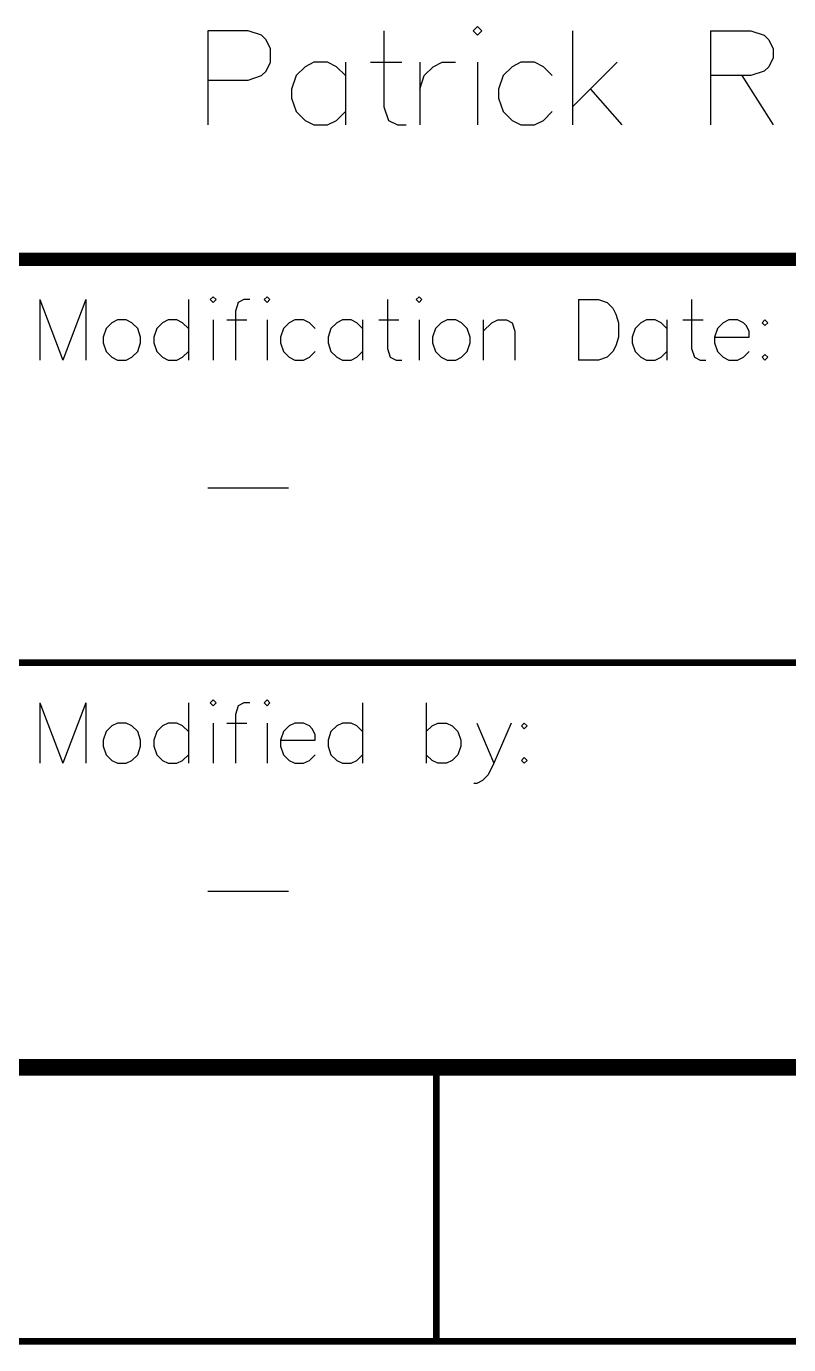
# Model space of a CAD drawing. Header units: millimetres. Extents: x 5 to 399, y 5 to 287.
# Drawn here: x 292.48 to 306.88, y 5.02 to 29.93 of the extents above; entities that cross this region are included whole.
import ezdxf

# ---------------------------------------------------------------- set-up
doc = ezdxf.new("R2010")
doc.units = ezdxf.units.MM
doc.layers.add('Mechanical15', color=56, linetype='Continuous')
doc.layers.add('Mechanical16', color=56, linetype='Continuous')

msp = doc.modelspace()

# ---------------------------------------------------------------- linework, layer by layer
at = {"layer": 'Mechanical15', "const_width": 0.127}
for points in [[(10.16, 10.16), (393.7, 10.16)], [(300.228, 5.08), (300.228, 10.16)], [(5.08, 5.08), (398.78, 5.08)]]:
    msp.add_lwpolyline(points, dxfattribs=at)
at = {"layer": 'Mechanical15', "const_width": 0.0635}
for points in [[(300.196, 10.16, 1), (300.26, 10.16, 1)], [(300.196, 5.08, 1), (300.26, 5.08, 1)]]:
    msp.add_lwpolyline(points, format="xyb", close=True, dxfattribs=at)
at = {"layer": 'Mechanical16'}
for p, q in [((301.006, 29.929), (300.921, 29.845)), ((301.09, 29.845), (301.006, 29.929)), ((296.672, 29.845), (295.91, 29.845)), ((295.91, 29.845), (295.91, 28.067)), ((296.926, 29.76), (296.672, 29.845)), ((297.01, 29.675), (296.926, 29.76)), ((297.095, 29.506), (297.01, 29.675)), ((299.237, 29.845), (299.237, 28.406)), ((300.921, 29.845), (301.006, 29.76)), ((301.006, 29.76), (301.09, 29.845)), ((302.8, 29.845), (302.8, 28.067)), ((305.408, 29.845), (305.408, 28.067)), ((305.408, 29.845), (306.169, 29.845)), ((306.169, 29.845), (306.423, 29.76)), ((306.423, 29.76), (306.508, 29.675)), ((306.508, 29.675), (306.593, 29.506)), ((297.095, 29.252), (297.095, 29.506)), ((306.593, 29.506), (306.593, 29.337)), ((297.01, 29.083), (297.095, 29.252)), ((297.747, 29.167), (297.578, 28.998)), ((297.916, 29.252), (297.747, 29.167)), ((298.17, 29.252), (297.916, 29.252)), ((298.339, 29.167), (298.17, 29.252)), ((298.509, 28.998), (298.339, 29.167)), ((298.509, 29.252), (298.509, 28.067)), ((298.983, 29.252), (299.575, 29.252)), ((299.914, 29.252), (299.914, 28.067)), ((299.999, 28.998), (300.168, 29.167)), ((300.168, 29.167), (300.337, 29.252)), ((300.337, 29.252), (300.591, 29.252)), ((301.006, 29.252), (301.006, 28.067)), ((301.658, 29.167), (301.488, 28.998)), ((301.827, 29.252), (301.658, 29.167)), ((302.081, 29.252), (301.827, 29.252)), ((302.25, 29.167), (302.081, 29.252)), ((302.419, 28.998), (302.25, 29.167)), ((303.647, 29.252), (302.8, 28.406)), ((306.508, 29.167), (306.423, 29.083)), ((306.593, 29.337), (306.508, 29.167)), ((295.91, 28.913), (296.672, 28.913)), ((296.672, 28.913), (296.926, 28.998)), ((296.926, 28.998), (297.01, 29.083)), ((297.578, 28.998), (297.493, 28.744)), ((299.914, 28.744), (299.999, 28.998)), ((301.488, 28.998), (301.404, 28.744)), ((306.169, 28.998), (305.408, 28.998)), ((306, 28.998), (306.593, 28.067)), ((306.423, 29.083), (306.169, 28.998)), ((297.493, 28.744), (297.493, 28.575)), ((301.404, 28.744), (301.404, 28.575)), ((303.139, 28.744), (303.732, 28.067)), ((297.493, 28.575), (297.578, 28.321)), ((299.237, 28.406), (299.321, 28.152)), ((301.404, 28.575), (301.488, 28.321)), ((297.578, 28.321), (297.747, 28.152)), ((297.747, 28.152), (297.916, 28.067)), ((298.17, 28.067), (298.339, 28.152)), ((298.339, 28.152), (298.509, 28.321)), ((299.321, 28.152), (299.491, 28.067)), ((301.488, 28.321), (301.658, 28.152)), ((301.658, 28.152), (301.827, 28.067)), ((302.081, 28.067), (302.25, 28.152)), ((302.25, 28.152), (302.419, 28.321)), ((297.916, 28.067), (298.17, 28.067)), ((299.491, 28.067), (299.66, 28.067)), ((301.827, 28.067), (302.081, 28.067)), ((292.735, 24.765), (292.735, 23.622)), ((292.735, 24.765), (293.17, 23.622)), ((293.606, 24.765), (293.17, 23.622)), ((293.606, 24.765), (293.606, 23.622)), ((295.543, 24.765), (295.543, 23.622)), ((296.011, 24.819), (295.956, 24.765)), ((295.956, 24.765), (296.011, 24.71)), ((296.065, 24.765), (296.011, 24.819)), ((296.011, 24.71), (296.065, 24.765)), ((296.484, 24.71), (296.43, 24.547)), ((296.593, 24.765), (296.484, 24.71)), ((296.702, 24.765), (296.593, 24.765)), ((297.028, 24.819), (296.974, 24.765)), ((296.974, 24.765), (297.028, 24.71)), ((297.083, 24.765), (297.028, 24.819)), ((297.028, 24.71), (297.083, 24.765)), ((299.303, 24.765), (299.303, 23.84)), ((299.902, 24.819), (299.847, 24.765)), ((299.847, 24.765), (299.902, 24.71)), ((299.956, 24.765), (299.902, 24.819)), ((299.902, 24.71), (299.956, 24.765)), ((302.911, 24.765), (302.911, 23.622)), ((302.911, 24.765), (303.292, 24.765)), ((303.292, 24.765), (303.455, 24.71)), ((303.455, 24.71), (303.564, 24.602)), ((305.05, 24.765), (305.05, 23.84)), ((296.43, 24.547), (296.43, 23.622)), ((303.564, 24.602), (303.618, 24.493)), ((303.618, 24.493), (303.673, 24.329)), ((293.987, 24.221), (293.932, 24.057)), ((294.095, 24.329), (293.987, 24.221)), ((294.204, 24.384), (294.095, 24.329)), ((294.368, 24.384), (294.204, 24.384)), ((294.476, 24.329), (294.368, 24.384)), ((294.585, 24.221), (294.476, 24.329)), ((294.64, 24.057), (294.585, 24.221)), ((294.944, 24.221), (294.89, 24.057)), ((295.053, 24.329), (294.944, 24.221)), ((295.162, 24.384), (295.053, 24.329)), ((295.325, 24.384), (295.162, 24.384)), ((295.434, 24.329), (295.325, 24.384)), ((295.543, 24.221), (295.434, 24.329)), ((296.011, 24.384), (296.011, 23.622)), ((296.267, 24.384), (296.648, 24.384)), ((297.028, 24.384), (297.028, 23.622)), ((297.339, 24.221), (297.284, 24.057)), ((297.448, 24.329), (297.339, 24.221)), ((297.556, 24.384), (297.448, 24.329)), ((297.72, 24.384), (297.556, 24.384)), ((297.828, 24.329), (297.72, 24.384)), ((297.937, 24.221), (297.828, 24.329)), ((298.237, 24.221), (298.182, 24.057)), ((298.345, 24.329), (298.237, 24.221)), ((298.454, 24.384), (298.345, 24.329)), ((298.617, 24.384), (298.454, 24.384)), ((298.726, 24.329), (298.617, 24.384)), ((298.835, 24.221), (298.726, 24.329)), ((298.835, 24.384), (298.835, 23.622)), ((299.14, 24.384), (299.521, 24.384)), ((299.902, 24.384), (299.902, 23.622)), ((300.212, 24.221), (300.157, 24.057)), ((300.321, 24.329), (300.212, 24.221)), ((300.43, 24.384), (300.321, 24.329)), ((300.593, 24.384), (300.43, 24.384)), ((300.702, 24.329), (300.593, 24.384)), ((300.81, 24.221), (300.702, 24.329)), ((300.865, 24.057), (300.81, 24.221)), ((301.115, 24.384), (301.115, 23.622)), ((301.115, 24.166), (301.278, 24.329)), ((301.278, 24.329), (301.387, 24.384)), ((301.387, 24.384), (301.551, 24.384)), ((301.551, 24.384), (301.659, 24.329)), ((301.659, 24.329), (301.714, 24.166)), ((301.714, 24.166), (301.714, 23.622)), ((303.673, 24.329), (303.673, 24.057)), ((303.983, 24.221), (303.929, 24.057)), ((304.092, 24.329), (303.983, 24.221)), ((304.201, 24.384), (304.092, 24.329)), ((304.364, 24.384), (304.201, 24.384)), ((304.473, 24.329), (304.364, 24.384)), ((304.582, 24.221), (304.473, 24.329)), ((304.582, 24.384), (304.582, 23.622)), ((304.886, 24.384), (305.267, 24.384)), ((305.539, 24.221), (305.485, 24.057)), ((305.648, 24.329), (305.539, 24.221)), ((305.757, 24.384), (305.648, 24.329)), ((305.92, 24.384), (305.757, 24.384)), ((306.029, 24.329), (305.92, 24.384)), ((306.083, 24.275), (306.029, 24.329)), ((306.138, 24.166), (306.083, 24.275)), ((306.138, 24.057), (306.138, 24.166)), ((306.437, 24.384), (306.383, 24.329)), ((306.383, 24.329), (306.437, 24.275)), ((306.492, 24.329), (306.437, 24.384)), ((306.437, 24.275), (306.492, 24.329)), ((293.932, 24.057), (293.932, 23.949)), ((293.932, 23.949), (293.987, 23.785)), ((294.585, 23.785), (294.64, 23.949)), ((294.64, 23.949), (294.64, 24.057)), ((294.89, 24.057), (294.89, 23.949)), ((294.89, 23.949), (294.944, 23.785)), ((297.284, 24.057), (297.284, 23.949)), ((297.284, 23.949), (297.339, 23.785)), ((298.182, 24.057), (298.182, 23.949)), ((298.182, 23.949), (298.237, 23.785)), ((300.157, 24.057), (300.157, 23.949)), ((300.157, 23.949), (300.212, 23.785)), ((300.81, 23.785), (300.865, 23.949)), ((300.865, 23.949), (300.865, 24.057)), ((303.673, 24.057), (303.618, 23.894)), ((303.929, 24.057), (303.929, 23.949)), ((303.929, 23.949), (303.983, 23.785)), ((305.485, 24.057), (306.138, 24.057)), ((305.485, 24.057), (305.485, 23.949)), ((305.485, 23.949), (305.539, 23.785)), ((293.987, 23.785), (294.095, 23.676)), ((294.095, 23.676), (294.204, 23.622)), ((294.368, 23.622), (294.476, 23.676)), ((294.476, 23.676), (294.585, 23.785)), ((294.944, 23.785), (295.053, 23.676)), ((295.053, 23.676), (295.162, 23.622)), ((295.325, 23.622), (295.434, 23.676)), ((295.434, 23.676), (295.543, 23.785)), ((297.339, 23.785), (297.448, 23.676)), ((297.448, 23.676), (297.556, 23.622)), ((297.72, 23.622), (297.828, 23.676)), ((297.828, 23.676), (297.937, 23.785)), ((298.237, 23.785), (298.345, 23.676)), ((298.345, 23.676), (298.454, 23.622)), ((298.617, 23.622), (298.726, 23.676)), ((298.726, 23.676), (298.835, 23.785)), ((299.303, 23.84), (299.358, 23.676)), ((299.358, 23.676), (299.466, 23.622)), ((300.212, 23.785), (300.321, 23.676)), ((300.321, 23.676), (300.43, 23.622)), ((300.593, 23.622), (300.702, 23.676)), ((300.702, 23.676), (300.81, 23.785)), ((303.455, 23.676), (303.292, 23.622)), ((303.564, 23.785), (303.455, 23.676)), ((303.618, 23.894), (303.564, 23.785)), ((303.983, 23.785), (304.092, 23.676)), ((304.092, 23.676), (304.201, 23.622)), ((304.364, 23.622), (304.473, 23.676)), ((304.473, 23.676), (304.582, 23.785)), ((305.05, 23.84), (305.104, 23.676)), ((305.104, 23.676), (305.213, 23.622)), ((305.539, 23.785), (305.648, 23.676)), ((305.648, 23.676), (305.757, 23.622)), ((305.92, 23.622), (306.029, 23.676)), ((306.029, 23.676), (306.138, 23.785)), ((306.437, 23.731), (306.383, 23.676)), ((306.383, 23.676), (306.437, 23.622)), ((306.492, 23.676), (306.437, 23.731)), ((306.437, 23.622), (306.492, 23.676)), ((294.204, 23.622), (294.368, 23.622)), ((295.162, 23.622), (295.325, 23.622)), ((297.556, 23.622), (297.72, 23.622)), ((298.454, 23.622), (298.617, 23.622)), ((299.466, 23.622), (299.575, 23.622)), ((300.43, 23.622), (300.593, 23.622)), ((303.292, 23.622), (302.911, 23.622)), ((304.201, 23.622), (304.364, 23.622)), ((305.213, 23.622), (305.322, 23.622)), ((305.757, 23.622), (305.92, 23.622)), ((295.91, 21.209), (297.434, 21.209)), ((296.011, 17.199), (295.956, 17.145)), ((296.065, 17.145), (296.011, 17.199)), ((297.028, 17.199), (296.974, 17.145)), ((297.083, 17.145), (297.028, 17.199)), ((292.735, 17.145), (292.735, 16.002)), ((292.735, 17.145), (293.17, 16.002)), ((293.606, 17.145), (293.17, 16.002)), ((293.606, 17.145), (293.606, 16.002)), ((295.543, 17.145), (295.543, 16.002)), ((295.956, 17.145), (296.011, 17.09)), ((296.011, 17.09), (296.065, 17.145)), ((296.484, 17.09), (296.43, 16.927)), ((296.593, 17.145), (296.484, 17.09)), ((296.702, 17.145), (296.593, 17.145)), ((296.974, 17.145), (297.028, 17.09)), ((297.028, 17.09), (297.083, 17.145)), ((298.835, 17.145), (298.835, 16.002)), ((300.038, 17.145), (300.038, 16.002)), ((294.095, 16.709), (293.987, 16.601)), ((294.204, 16.764), (294.095, 16.709)), ((294.368, 16.764), (294.204, 16.764)), ((294.476, 16.709), (294.368, 16.764)), ((294.585, 16.601), (294.476, 16.709)), ((295.053, 16.709), (294.944, 16.601)), ((295.162, 16.764), (295.053, 16.709)), ((295.325, 16.764), (295.162, 16.764)), ((295.434, 16.709), (295.325, 16.764)), ((295.543, 16.601), (295.434, 16.709)), ((296.011, 16.764), (296.011, 16.002)), ((296.267, 16.764), (296.648, 16.764)), ((296.43, 16.927), (296.43, 16.002)), ((297.028, 16.764), (297.028, 16.002)), ((297.448, 16.709), (297.339, 16.601)), ((297.556, 16.764), (297.448, 16.709)), ((297.72, 16.764), (297.556, 16.764)), ((297.828, 16.709), (297.72, 16.764)), ((297.883, 16.655), (297.828, 16.709)), ((298.345, 16.709), (298.237, 16.601)), ((298.454, 16.764), (298.345, 16.709)), ((298.617, 16.764), (298.454, 16.764)), ((298.726, 16.709), (298.617, 16.764)), ((298.835, 16.601), (298.726, 16.709)), ((300.038, 16.601), (300.147, 16.709)), ((300.147, 16.709), (300.255, 16.764)), ((300.255, 16.764), (300.419, 16.764)), ((300.419, 16.764), (300.528, 16.709)), ((300.528, 16.709), (300.636, 16.601)), ((300.99, 16.764), (301.317, 16.002)), ((301.643, 16.764), (301.317, 16.002)), ((301.888, 16.764), (301.834, 16.709)), ((301.834, 16.709), (301.888, 16.655)), ((301.942, 16.709), (301.888, 16.764)), ((301.888, 16.655), (301.942, 16.709)), ((293.987, 16.601), (293.932, 16.437)), ((294.64, 16.437), (294.585, 16.601)), ((294.944, 16.601), (294.89, 16.437)), ((297.339, 16.601), (297.284, 16.437)), ((297.937, 16.546), (297.883, 16.655)), ((297.937, 16.437), (297.937, 16.546)), ((298.237, 16.601), (298.182, 16.437)), ((300.636, 16.601), (300.691, 16.437)), ((293.932, 16.437), (293.932, 16.329)), ((293.932, 16.329), (293.987, 16.165)), ((294.585, 16.165), (294.64, 16.329)), ((294.64, 16.329), (294.64, 16.437)), ((294.89, 16.437), (294.89, 16.329)), ((294.89, 16.329), (294.944, 16.165)), ((297.284, 16.437), (297.937, 16.437)), ((297.284, 16.437), (297.284, 16.329)), ((297.284, 16.329), (297.339, 16.165)), ((298.182, 16.437), (298.182, 16.329)), ((298.182, 16.329), (298.237, 16.165)), ((300.691, 16.329), (300.636, 16.165)), ((300.691, 16.437), (300.691, 16.329)), ((293.987, 16.165), (294.095, 16.056)), ((294.095, 16.056), (294.204, 16.002)), ((294.204, 16.002), (294.368, 16.002)), ((294.368, 16.002), (294.476, 16.056)), ((294.476, 16.056), (294.585, 16.165)), ((294.944, 16.165), (295.053, 16.056)), ((295.053, 16.056), (295.162, 16.002)), ((295.162, 16.002), (295.325, 16.002)), ((295.325, 16.002), (295.434, 16.056)), ((295.434, 16.056), (295.543, 16.165)), ((297.339, 16.165), (297.448, 16.056)), ((297.448, 16.056), (297.556, 16.002)), ((297.556, 16.002), (297.72, 16.002)), ((297.72, 16.002), (297.828, 16.056)), ((297.828, 16.056), (297.937, 16.165)), ((298.237, 16.165), (298.345, 16.056)), ((298.345, 16.056), (298.454, 16.002)), ((298.454, 16.002), (298.617, 16.002)), ((298.617, 16.002), (298.726, 16.056)), ((298.726, 16.056), (298.835, 16.165)), ((300.147, 16.056), (300.038, 16.165)), ((300.255, 16.002), (300.147, 16.056)), ((300.419, 16.002), (300.255, 16.002)), ((300.528, 16.056), (300.419, 16.002)), ((300.636, 16.165), (300.528, 16.056)), ((301.317, 16.002), (301.208, 15.784)), ((301.888, 16.111), (301.834, 16.056)), ((301.834, 16.056), (301.888, 16.002)), ((301.942, 16.056), (301.888, 16.111)), ((301.888, 16.002), (301.942, 16.056)), ((301.208, 15.784), (301.099, 15.675)), ((300.99, 15.621), (300.936, 15.621)), ((301.099, 15.675), (300.99, 15.621)), ((295.91, 13.589), (297.434, 13.589))]:
    msp.add_line(p, q, dxfattribs=at)
for points, const_width in [([(292.1, 25.527), (393.7, 25.527)], 0.254), ([(292.1, 17.907), (393.7, 17.907)], 0.127), ([(248.92, 10.287), (393.7, 10.287)], 0.254), ([(279.4, 10.16), (393.7, 10.16)], 0.127)]:
    msp.add_lwpolyline(points, dxfattribs=dict(at, const_width=const_width))

doc.saveas('drawing.dxf')
